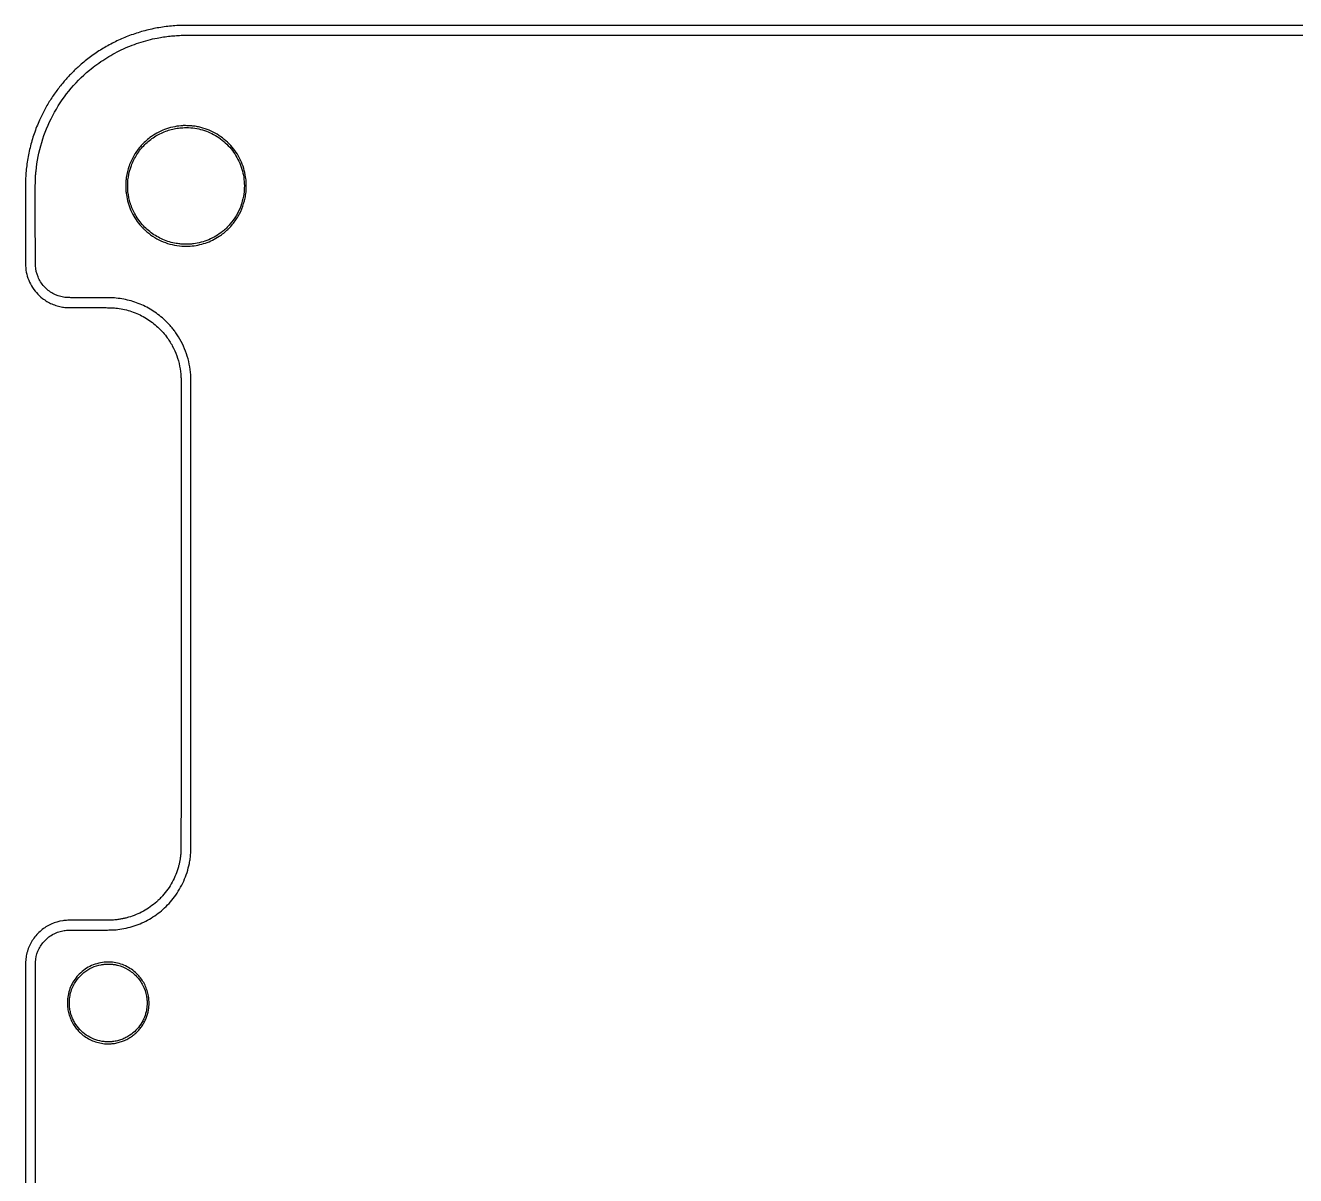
# Model space of a CAD drawing. Extents: x 977 to 25454, y 984 to 49020.
# Drawn here: x 977 to 14242, y 37010 to 49020 of the extents above; entities that cross this region are included whole.
import ezdxf

# ---------------------------------------------------------------- set-up
doc = ezdxf.new("R2010")
doc.units = 0

msp = doc.modelspace()

# ---------------------------------------------------------------- linework, layer by layer
for points in [[(25453.795181, 6757.754748, 0.000012), (25453.897571, 12164.328285, 0.000003), (25453.798272, 20941, 0.000002), (25453.560073, 32466.951299, 0.000022), (25453.274305, 36638.378168, 0.000001), (25452.974668, 39243.286242, 0.030065)], [(23834.04827, 49018.908979, 0.000001), (21672.802621, 49019.17901, 0.000024), (18678.279442, 49019.402857, 0.000005), (13230.5, 49019.49605, 0.000002), (9162.520775, 49019.509787, 0.000004), (5736.221875, 49019.480206), (2621.651725, 49019.429796, 0.006065), (2613, 49019.324701, 0.022408), (2464.53662, 49009.05176, 0.022138), (2316.980864, 48985.517534, 0.022125), (2171.995811, 48949.010181, 0.022314), (2031.224313, 48899.920011, 0.021511), (1901.319178, 48841.413012, 0.02112), (1776.104271, 48771.632308, 0.021152), (1657.404907, 48691.64795, 0.021735), (1547, 48602.602743, 0.008492), (1507.973235, 48567.028053, 0.007346), (1468.216659, 48528.413041, 0.007342), (1429.584307, 48488.618997, 0.008448), (1393.93632, 48449.5, 0.019357), (1315.778134, 48353.518402, 0.018318), (1243.752179, 48250.03825, 0.018313), (1179.474576, 48141.533102, 0.019318), (1124.525096, 48030.5, 0.022427), (1068.34504, 47888.225233, 0.022769), (1025.452521, 47742.201101, 0.022759), (996.001122, 47592.819652, 0.022362), (980.036103, 47440.5, 0.010734), (978.232044, 47393.353794, 0.003146), (977.471985, 47320.874742, 0.001461), (977.315322, 47197.58508, 0.000171), (977.863916, 46922.5, 0.00009), (978.618708, 46622.492932, 0.002105), (979.205377, 46537.528375, 0.007291), (980.338175, 46493.454987, 0.026328), (982.943323, 46465.5, 0.047564), (1003.884978, 46380.155087, 0.047999), (1040.534143, 46300.580696, 0.048011), (1091.673843, 46229.471652, 0.047635), (1155.560117, 46169.214793, 0.032034), (1202.447326, 46137.348676, 0.030733), (1253.659503, 46111.242196, 0.030729), (1307.692648, 46091.607361, 0.032005), (1363, 46079.058063, 0.018554), (1390.457649, 46075.690634, 0.015879), (1419.556135, 46074.141975, 0.004515), (1469.941984, 46073.517929, 0.000197), (1646, 46072.996661, -0.000213), (1820.755214, 46072.473469, -0.004306), (1873.863187, 46071.834374, -0.013721), (1906.111286, 46070.282511, -0.012782), (1939, 46066.946485, -0.050315), (2086.455079, 46032.856614, -0.049949), (2224.51379, 45969.947595, -0.04986), (2347.574637, 45880.784146, -0.049771), (2450.630989, 45768.975382, -0.037531), (2511.626922, 45673.854787, -0.037516), (2557.726938, 45570.6722, -0.03737), (2588.034611, 45461.36335, -0.036605), (2602.001872, 45348, -0.012265), (2602.601932, 45323.890536, -0.000012), (2602.784603, 44772.993076, -0.000089), (2602.879716, 44040.581549, -0.000023), (2602.768289, 42860, -0.000013), (2602.516925, 41352.721773, -0.000154), (2602.222155, 40765.299775, -0.000049), (2601.891013, 40400.526552, -0.023982), (2600.75606, 40377.36424, -0.008554), (2596.250064, 40338.017833, -0.011323), (2590.726867, 40302.384329, -0.011936), (2583.875981, 40268.638441, -0.011669), (2575.376222, 40235, -0.028075), (2547.429102, 40152.594824, -0.028897), (2510.65317, 40074.656547, -0.028715), (2464.893138, 40001.027839, -0.026973), (2410.100421, 39931.5, -0.011449), (2397.651865, 39917.982433, -0.004562), (2379.997299, 39900.002701, -0.004562), (2362.017567, 39882.348135, -0.011449), (2348.5, 39869.899579, -0.026251), (2280.684946, 39816.297991, -0.027981), (2209.011949, 39771.319967, -0.028207), (2133.321542, 39734.936246, -0.02763), (2053.5, 39707.020062, -0.01168), (2016.400084, 39697.236794, -0.01366), (1980.764372, 39689.747225, -0.012759), (1942.794226, 39683.840648, -0.008201), (1898.5, 39678.840731, -0.021721), (1887.199927, 39678.246171, -0.000477), (1832.317195, 39677.797325, -0.000842), (1757.238241, 39677.381367, -0.000262), (1644.5, 39677.005741, 0.000178), (1470.985101, 39676.456788, 0.004), (1420.818152, 39675.878868, 0.014109), (1392.306737, 39674.516834, 0.018706), (1366.5, 39671.578798, 0.069014), (1247.24746, 39636.177135, 0.068279), (1141.650919, 39569.570931, 0.068258), (1057.86793, 39476.96404, 0.068896), (1002.429643, 39365.5, 0.0157), (993.270392, 39335.091703, 0.017895), (986.476512, 39305.460074, 0.017738), (981.773815, 39275.189721, 0.014917), (978.894725, 39242.859827, 0.014755), (977.725653, 39203.213509), (978.253371, 20920.105358)], [(7758.65651, 2201.463503, -0.000003), (13215, 2201.5, -0.000005), (17758.452947, 2201.451521, -0.000032)], [(1081.553582, 20927.154571), (1081.05941, 39207.772508, -0.015821), (1082.078533, 39240, -0.081229), (1108.154863, 39353.747244, -0.082756), (1169.021435, 39452.448112, -0.082855), (1258.53316, 39525.985301, -0.081696), (1367.5, 39566.922703, -0.022718), (1394.092212, 39570.966596, -0.02011), (1422.048585, 39572.793942, -0.005423), (1470.785432, 39573.486532, -0.000211), (1650.5, 39574.015161, 0.000205), (1822.61294, 39574.519472, 0.003927), (1876.23865, 39575.119808, 0.012277), (1908.761457, 39576.538756, 0.011918), (1941.5, 39579.558912, 0.05067), (2112.519557, 39617.2781, 0.050771), (2272.337369, 39688.607541, 0.050789), (2414.450914, 39790.650938, 0.050781), (2533.083899, 39919.252869, 0.0277), (2586.779839, 39999.755772, 0.028229), (2630.876583, 40085.205473, 0.02817), (2665.146113, 40175.254681, 0.027324), (2689.480103, 40269.5, 0.008099), (2694.220482, 40295.279895, 0.007824), (2698.183055, 40321.497983, 0.007472), (2701.478464, 40348.963552, 0.006062), (2704.213741, 40378.5, 0.020056), (2705.63774, 40413.981128, 0.000002), (2705.642764, 42874.519936, 0.000002), (2705.626677, 45334.130235, 0.019035), (2704.203068, 45371.5, 0.030591), (2688.642887, 45484.112659, 0.032365), (2659.621201, 45591.829981, 0.032625), (2617.205866, 45694.110807, 0.032176), (2561.675308, 45790.5, 0.012253), (2536.350546, 45826.618546, 0.013115), (2509.834705, 45860.626575, 0.013063), (2481.470993, 45893.321054, 0.011948), (2450.603048, 45925.5, 0.045641), (2329.455284, 46025.707097, 0.045731), (2192.215187, 46102.196444, 0.04571), (2043.296264, 46152.491481, 0.045512), (1887.5, 46174.985137, 0.011155), (1870.387191, 46175.500684, 0.000543), (1813.589329, 46175.882531, 0.000756), (1738.686791, 46176.191537, 0.000323), (1638.5, 46176.388753, -0.000216), (1477.181619, 46176.67179, -0.00438), (1428.287007, 46177.207009, -0.014844), (1400.631956, 46178.574043, -0.021864), (1376.5, 46181.552371, -0.084621), (1264.889297, 46220.451191, -0.084151), (1172.224019, 46294.183484, -0.084009), (1108.916227, 46394.455212, -0.083945), (1082.101037, 46510, -0.014639), (1081.480366, 46529.844352, -0.000034), (1080.91759, 46822.392113, -0.000263), (1080.554223, 47095.393109, -0.000578), (1080.627346, 47304, -0.002416), (1081.043322, 47369.625235, -0.0068), (1082.18011, 47415.509075, -0.008586), (1084.369838, 47454.892539, -0.006511), (1088.074878, 47498, -0.048532), (1147.433122, 47797.3542, -0.048571), (1263.372606, 48079.566305, -0.048596), (1431.510157, 48333.981812, -0.048683), (1645.5, 48550.992238, -0.031262), (1805.697887, 48668.436952, -0.031689), (1978.585844, 48764.407174, -0.031664), (2162.348572, 48837.822806, -0.031105), (2355, 48887.957605, -0.011346), (2419.879424, 48899.075042, -0.010197), (2487.544981, 48907.689046, -0.010206), (2555.438067, 48913.529666, -0.011428), (2621, 48916.320891, -0.004927), (2684.327188, 48916.94398), (13225.061707, 48916.78229), (23776.309835, 48916.617313, -0.007403)], [(23829.361066, 40418.971481, -0.000002), (23829.352982, 42875.559779, -0.000002), (23829.365373, 45332.747787, -0.021017)], [(23725.958331, 45319.436979, 0.000002), (23725.950273, 42874.905956, 0.000002), (23725.959107, 40430.264241, 0.013991)], [(20120.410613, 2201.24951, -0.000001), (21784.154586, 2200.996007, -0.020655)]]:
    msp.add_lwpolyline(points, format="xyb")
for points in [[(2618.5, 47972.397731, -0.002336), (2616.192825, 47972.187573, -0.000411), (2611.85625, 47971.816575, -0.000446), (2606.770399, 47971.390256, -0.000401), (2601.5, 47970.957451, 0.035742), (2515.461253, 47957.726021, 0.034791), (2431.380013, 47932.305346, 0.03468), (2351.378561, 47895.374276, 0.034991), (2277.5, 47847.83595, 0.049299), (2186.192534, 47764.424069, 0.049167), (2112.888811, 47664.681091, 0.049176), (2060.480719, 47552.562104, 0.04935), (2031.053205, 47432.5, 0.006119), (2028.072292, 47409.611186, 0.013797), (2026.50591, 47392.190619, 0.011856), (2025.776397, 47373.187725, 0.003484), (2025.551885, 47344, 0.003944), (2025.767409, 47313.915666, 0.012411), (2026.572129, 47293.743628, 0.01412), (2028.31388, 47275.055111, 0.006414), (2031.595065, 47250.714936, 0.034458), (2050.092895, 47166.29779, 0.034716), (2079.976681, 47085.438331, 0.034504), (2120.964331, 47009.035129, 0.033144), (2172.569153, 46937.905329, 0.016085), (2186.69454, 46921.995861, 0.005595), (2208.025612, 46899.97215, 0.005551), (2229.759532, 46878.511053, 0.017066), (2245.111302, 46864.665585, 0.037659), (2327.46365, 46805.319338, 0.040098), (2416.126197, 46760.392509, 0.040176), (2510.662431, 46730.261627, 0.038098), (2610.5, 46714.960526, 0.014189), (2628.389823, 46714.109388, 0.004786), (2654.493213, 46713.859017, 0.004787), (2680.598805, 46714.10849, 0.014171), (2698.5, 46714.958905, 0.030702), (2779.636763, 46726.160811, 0.03212), (2857.545334, 46747.119739, 0.032326), (2931.666208, 46777.730261, 0.031982), (3001.5, 46817.734819, 0.045666), (3091.902921, 46890.159632, 0.046152), (3167.303621, 46977.554111, 0.046132), (3225.420967, 47077.333961, 0.045547), (3264.552436, 47186.5, 0.025753), (3277.075296, 47247.753304, 0.024724), (3283.448697, 47310.809997, 0.024666), (3283.573953, 47374.337811, 0.025333), (3277.412919, 47437, 0.073674), (3223.802219, 47612.95836, 0.073393), (3121.429997, 47766.070135, 0.073388), (2979.185988, 47883.090162, 0.073649), (2809.371726, 47953.861253, 0.008798), (2785.75192, 47959.397624, 0.009847), (2762.81984, 47963.878101, 0.009627), (2739.275842, 47967.532888, 0.007718), (2713.80684, 47970.586187, 0.018703), (2698.019163, 47971.637235, 0.002517), (2664.766196, 47972.436778, 0.002096), (2631.146063, 47972.93482, 0.026539)], [(2682, 47951.985786, -0.032665), (2766.51028, 47942.113374, -0.034718), (2847.264492, 47921.40689, -0.034904), (2923.985549, 47889.853002, -0.033764), (2996.467823, 47847.630006, -0.072329), (3125.311091, 47730.130587, -0.071943), (3215.630759, 47580.599453, -0.071906), (3259.912747, 47411.532728, -0.072132), (3254.429267, 47237.035323, -0.045219), (3225.604806, 47131.159335, -0.045152), (3178.206353, 47032.134696, -0.045081), (3113.719752, 46943.086724, -0.044779), (3034.183889, 46866.818622, -0.035186), (2966.365386, 46819.963398, -0.033593), (2891.614455, 46782.266433, -0.033634), (2812.582837, 46754.959357, -0.035483), (2732, 46739.085339, -0.005509), (2711.287546, 46736.744346, -0.010899), (2694.799831, 46735.426965, -0.010246), (2677.62979, 46734.783758, -0.004297), (2654.5, 46734.590423, -0.007508), (2625.592445, 46735.031341, -0.012859), (2601.513066, 46736.380794, -0.013329), (2578.143546, 46738.922953, -0.008862), (2551.5, 46743.024246, -0.058676), (2414.121525, 46783.671875, -0.059079), (2290.287036, 46855.054417, -0.059083), (2186.586425, 46953.412246, -0.058698), (2108.500541, 47073.5, -0.051115), (2065.134288, 47189.718859, -0.05094), (2046.181888, 47312.453618, -0.051001), (2052.443656, 47436.348412, -0.051485), (2083.670884, 47556, -0.053247), (2142.317216, 47673.025066, -0.053884), (2224.155724, 47774.513849, -0.053871), (2325.809814, 47856.193517, -0.05317), (2443, 47914.6935, -0.026033), (2500.709932, 47932.84318, -0.024471), (2561.193478, 47945.338109, -0.024576), (2622.331931, 47951.821198, -0.026879)], [(1821, 39239.387987, 0.0442), (1742.579033, 39227.815656, 0.045969), (1668.484811, 39202.707383, 0.046201), (1600.557358, 39164.628158, 0.045563), (1540.433755, 39114.566245, 0.042228), (1493.301354, 39058.721278, 0.043584), (1456.781167, 38996.316207, 0.043231), (1431.397809, 38928.043088, 0.040231), (1417.369725, 38854.756745, 0.018653), (1416.076129, 38836.671309, 0.008526), (1415.672454, 38813, 0.008526), (1416.076129, 38789.328691, 0.018653), (1417.369725, 38771.243255, 0.031746), (1427.576937, 38712.547392, 0.034016), (1444.984044, 38656.994792, 0.034409), (1469.539995, 38604.895565, 0.034116), (1501.070946, 38556.5, 0.01573), (1516.226365, 38537.647479, 0.013107), (1533.461955, 38518.572332, 0.013161), (1551.579193, 38500.524366, 0.016364), (1569.385697, 38484.766547, 0.037163), (1621.392215, 38447.840811, 0.037302), (1678.22889, 38419.072598, 0.037145), (1738.943664, 38398.97021, 0.036182), (1802.5, 38387.854363, 0.019595), (1818.286832, 38386.880204, 0.005665), (1842.715204, 38386.608686, 0.005546), (1867.030576, 38386.883651, 0.021751), (1882, 38387.871501, 0.025133), (1932.83142, 38396.056177, 0.029115), (1980.094934, 38409.040861, 0.02963), (2024.806643, 38427.188816, 0.0279), (2068, 38450.819165, 0.027168), (2104.342436, 38476.257949, 0.025671), (2138.439103, 38505.944288, 0.025688), (2169.292421, 38538.947756, 0.027294), (2195.93732, 38574.304579, 0.025767), (2219.038658, 38612.869278, 0.026072), (2237.95133, 38653.457405, 0.026168), (2252.476515, 38695.643883, 0.026413), (2262.463038, 38738.986366, 0.008478), (2265.489301, 38758.142025, 0.014848), (2267.25223, 38774.098281, 0.013786), (2268.140539, 38790.914454, 0.00622), (2268.422498, 38813, 0.011033), (2267.8078, 38841.272193, 0.018314), (2265.892237, 38865.037913, 0.01873), (2262.281389, 38888.221607, 0.012237), (2256.468417, 38914.658652, 0.034226), (2238.231594, 38971.721478, 0.035584), (2212.570451, 39024.994326, 0.035579), (2179.611468, 39074.096144, 0.0342), (2139.619265, 39118.724824, 0.041421), (2084.401432, 39164.202375, 0.042311), (2022.820006, 39199.592739, 0.042227), (1956.041988, 39224.167608, 0.040921), (1885.377721, 39237.496098, 0.013952), (1871.895659, 39238.532604, 0.004862), (1852.438017, 39239.293847, 0.004701), (1833.196537, 39239.678278, 0.017187)], [(1887.5, 39216.615378, -0.006729), (1901.040833, 39214.814005, -0.007761), (1913.896845, 39212.723029, -0.007995), (1926.327081, 39210.297049, -0.00816), (1938.588633, 39207.489978, -0.071971), (2046.823332, 39163.622348, -0.072043), (2138.143537, 39090.886604, -0.072096), (2205.021926, 38995.283749, -0.072249), (2241.943804, 38884.695209, -0.008161), (2244.904716, 38866.539701, -0.017257), (2246.481812, 38852.368211, -0.01466), (2247.216142, 38836.755942, -0.004421), (2247.426178, 38813, -0.004426), (2247.215471, 38789.19566, -0.014756), (2246.477822, 38773.583472, -0.017279), (2244.888826, 38759.363012, -0.007991), (2241.891216, 38741, -0.050565), (2219.530003, 38662.895536, -0.050033), (2181.889814, 38590.571941, -0.050041), (2130.640558, 38527.176724, -0.050617), (2068, 38475.497877, -0.028357), (2026.393311, 38451.010252, -0.030552), (1983.285511, 38432.059973, -0.030141), (1937.655015, 38418.302782, -0.026171), (1888.5, 38409.3464, -0.023854), (1871.524052, 38407.982013, -0.006649), (1844.852658, 38407.4698, -0.006731), (1818.084521, 38407.672121, -0.022278), (1800.5, 38408.826785, -0.053345), (1712.700545, 38428.157088, -0.055011), (1631.943467, 38465.507881, -0.055266), (1561.594417, 38519.381208, -0.05479), (1504.524397, 38587.5, -0.028848), (1479.85569, 38629.581668, -0.030689), (1460.75821, 38673.379803, -0.030364), (1447.004461, 38719.619267, -0.027053), (1438.308606, 38769, -0.021707), (1436.886863, 38787.473231, -0.008448), (1436.463793, 38813.098789, -0.008433), (1436.905297, 38838.686221, -0.022128), (1438.342667, 38856.990016, -0.015629), (1443.153181, 38888.005875, -0.018252), (1449.704226, 38917.078929, -0.0186), (1458.232094, 38945.110781, -0.01753), (1468.971566, 38973, -0.062424), (1518.937837, 39058.805799, -0.061405), (1588.778113, 39130.16258, -0.06132), (1673.954607, 39182.501599, -0.06193), (1769, 39212.404118, -0.00863), (1779.206642, 39214.091571, -0.004737), (1791.755681, 39215.823066, -0.00472), (1804.534236, 39217.340552, -0.0075), (1815.5, 39218.371736, -0.022185), (1827.605935, 39218.788346, -0.003607), (1851.12477, 39218.384359, -0.00375), (1874.649483, 39217.63391, -0.019855)]]:
    msp.add_lwpolyline(points, format="xyb", close=True)

doc.saveas('drawing.dxf')
